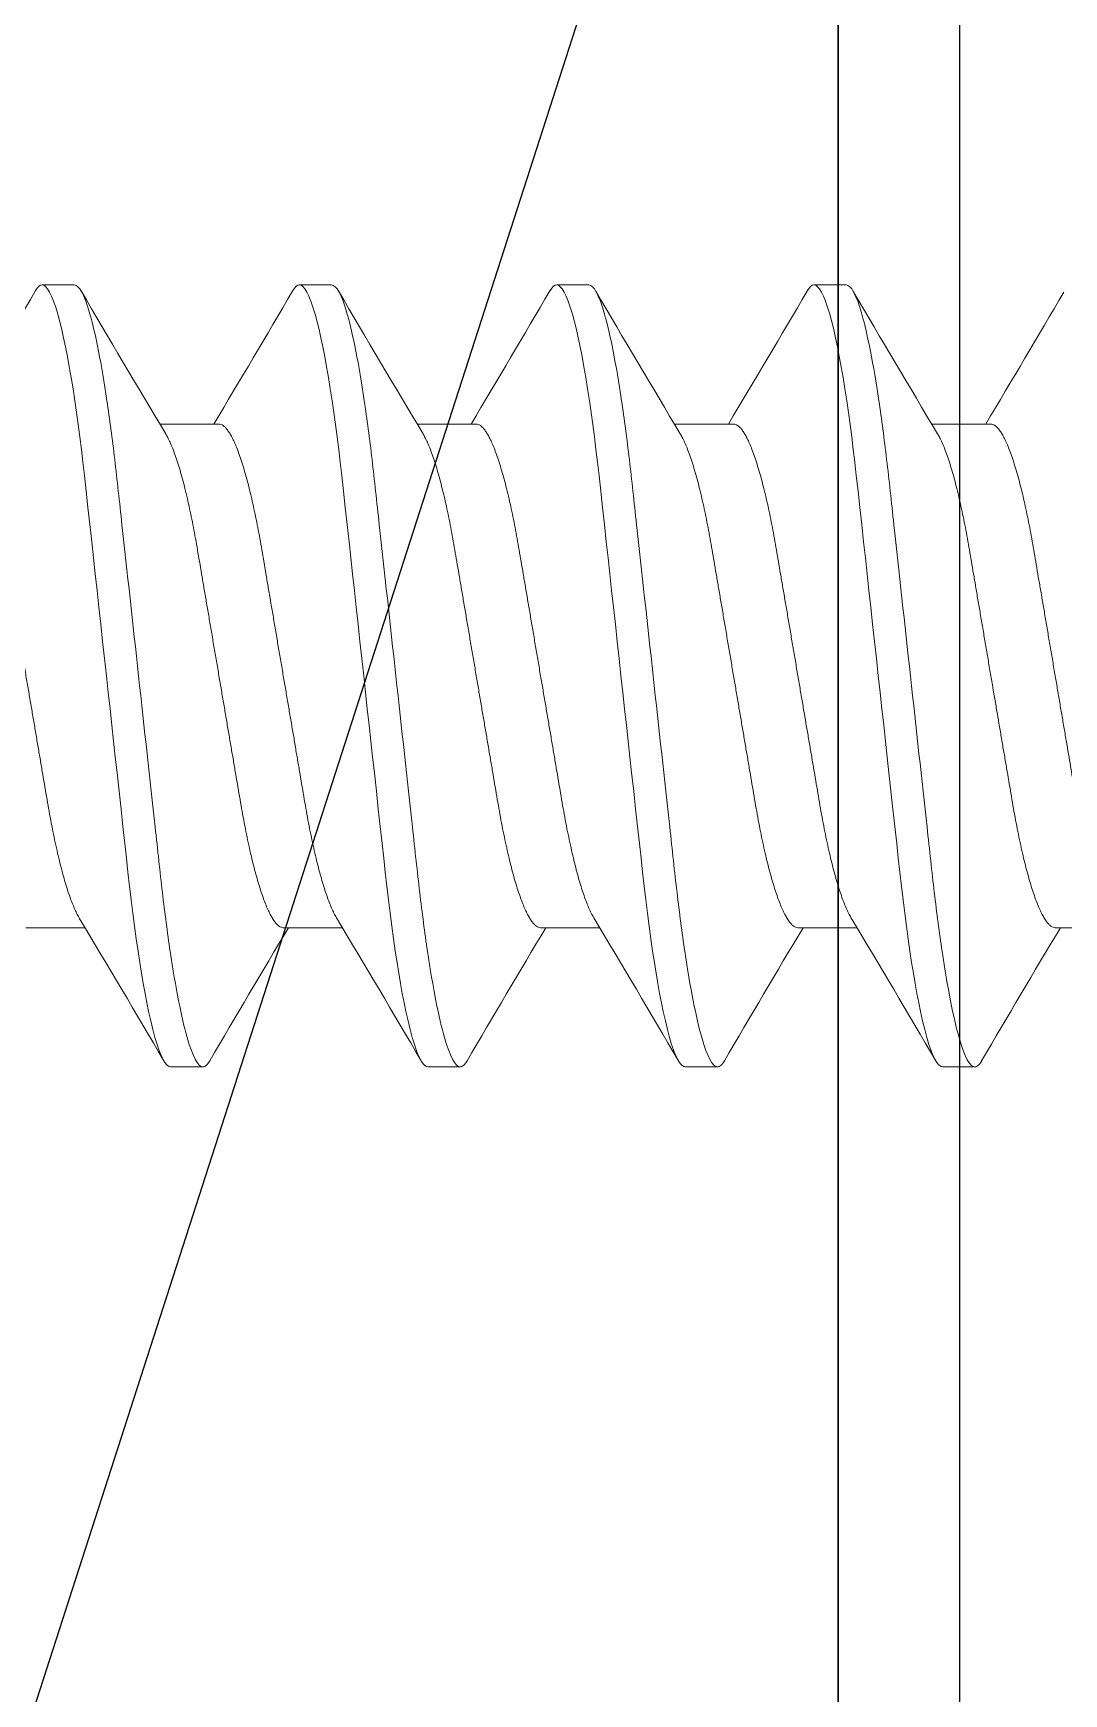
# Model space of a CAD drawing. Extents: x -8 to 56, y -99 to 66.
# Drawn here: x 15.926 to 16.1763, y 46.7391 to 47.1426 of the extents above; entities that cross this region are included whole.
import ezdxf

# ---------------------------------------------------------------- set-up
doc = ezdxf.new("R2010")
doc.units = 0
doc.header["$MEASUREMENT"] = 0
doc.layers.get('0').update_dxf_attribs({"linetype": 'CONTINUOUS'})
for name, color, linetype in [('Ballons', 7, 'CONTINUOUS'), ('GLASS', 7, 'CONTINUOUS'), ('VENT', 5, 'CONTINUOUS')]:
    doc.layers.add(name, color=color, linetype=linetype)

# ---------------------------------------------------------------- blocks, each defined once
blk = doc.blocks.new('3005 Std Lock Stile')
blk.add_lwpolyline([(-2.909, 0.713), (-0.046, 0.713, -0.414214), (0, 0.667), (0, -0.667, -0.414214), (-0.046, -0.713), (-2.909, -0.713)], format="xyb")
blk = doc.blocks.new('no 10 1 in')
at = {"color": 7, "linetype": 'Continuous', "lineweight": 15}
for p, q in [((55.74545, 25.67204), (55.73764, 25.67204)), ((55.80795, 25.67204), (55.80014, 25.67204)), ((55.87045, 25.67204), (55.86264, 25.67204)), ((55.93295, 25.67204), (55.92514, 25.67204)), ((55.78061, 25.63821), (55.76625, 25.63821)), ((55.84311, 25.63821), (55.82875, 25.63821)), ((55.90561, 25.63821), (55.89125, 25.63821)), ((55.96811, 25.63821), (55.95375, 25.63821)), ((55.73373, 25.51587), (55.74809, 25.51587)), ((55.79623, 25.51587), (55.81059, 25.51587)), ((55.85873, 25.51587), (55.87309, 25.51587)), ((55.92123, 25.51587), (55.93559, 25.51587)), ((55.98373, 25.51587), (55.99809, 25.51587)), ((55.76889, 25.48204), (55.7767, 25.48204)), ((55.83139, 25.48204), (55.8392, 25.48204)), ((55.89389, 25.48204), (55.9017, 25.48204)), ((55.95639, 25.48204), (55.9642, 25.48204))]:
    blk.add_line(p, q, dxfattribs=at)
at = {"color": 7, "linetype": 'Continuous', "lineweight": 15, "flags": 128}
for points in [[(55.73597, 25.67055), (55.73605, 25.6707), (55.73647, 25.67129), (55.73687, 25.67171), (55.73726, 25.67196), (55.73764, 25.67204), (55.73807, 25.67194), (55.73852, 25.67161), (55.73898, 25.67107), (55.73946, 25.67029), (55.73995, 25.66928), (55.74044, 25.66807), (55.74094, 25.66663), (55.74145, 25.66496), (55.74196, 25.66308), (55.74242, 25.66122), (55.74288, 25.65919), (55.74334, 25.657), (55.74379, 25.65466), (55.74425, 25.65217), (55.7447, 25.64954), (55.74515, 25.64679), (55.74559, 25.64391), (55.746, 25.64108), (55.7464, 25.63816), (55.7468, 25.63515), (55.74718, 25.63208), (55.74756, 25.62895), (55.74792, 25.62576), (55.74834, 25.62193), (55.74878, 25.61796), (55.74923, 25.61385), (55.74969, 25.60963), (55.75012, 25.60576), (55.75055, 25.60181), (55.75099, 25.59779), (55.75144, 25.59371), (55.75189, 25.58959), (55.75234, 25.58543), (55.7528, 25.58124), (55.75326, 25.57704), (55.7537, 25.57305), (55.75414, 25.56907), (55.75457, 25.56512), (55.755, 25.56119), (55.75543, 25.5573), (55.75585, 25.55347), (55.75634, 25.54903), (55.75681, 25.54468), (55.75728, 25.54045), (55.75773, 25.53634), (55.75812, 25.53278), (55.7585, 25.52934), (55.75887, 25.52597), (55.75927, 25.52266), (55.75967, 25.51941), (55.76008, 25.51624), (55.76051, 25.51316), (55.76094, 25.51018), (55.76136, 25.50744), (55.76178, 25.50481), (55.76221, 25.5023), (55.76264, 25.49991), (55.76308, 25.49766), (55.76352, 25.49553), (55.76403, 25.49322), (55.76455, 25.49111), (55.76506, 25.48922), (55.76556, 25.48754), (55.76601, 25.48623), (55.76645, 25.48511), (55.76688, 25.48416), (55.7673, 25.48339), (55.76772, 25.48279), (55.76812, 25.48237), (55.76851, 25.48213), (55.76889, 25.48204), (55.76889, 25.48204)], [(55.79847, 25.67055), (55.79855, 25.6707), (55.79897, 25.67129), (55.79937, 25.67171), (55.79976, 25.67196), (55.80014, 25.67204), (55.80057, 25.67194), (55.80102, 25.67161), (55.80148, 25.67107), (55.80196, 25.67029), (55.80245, 25.66928), (55.80294, 25.66807), (55.80344, 25.66663), (55.80395, 25.66496), (55.80446, 25.66308), (55.80492, 25.66122), (55.80538, 25.65919), (55.80584, 25.657), (55.80629, 25.65466), (55.80675, 25.65217), (55.8072, 25.64954), (55.80765, 25.64679), (55.80809, 25.64391), (55.8085, 25.64108), (55.8089, 25.63816), (55.8093, 25.63515), (55.80968, 25.63208), (55.81006, 25.62895), (55.81042, 25.62576), (55.81084, 25.62193), (55.81128, 25.61796), (55.81173, 25.61385), (55.81219, 25.60963), (55.81262, 25.60576), (55.81305, 25.60181), (55.81349, 25.59779), (55.81394, 25.59371), (55.81439, 25.58959), (55.81484, 25.58543), (55.8153, 25.58124), (55.81576, 25.57704), (55.8162, 25.57305), (55.81664, 25.56907), (55.81707, 25.56512), (55.8175, 25.56119), (55.81793, 25.5573), (55.81835, 25.55347), (55.81884, 25.54903), (55.81931, 25.54468), (55.81978, 25.54045), (55.82023, 25.53634), (55.82062, 25.53278), (55.821, 25.52934), (55.82137, 25.52597), (55.82177, 25.52266), (55.82217, 25.51941), (55.82258, 25.51624), (55.82301, 25.51316), (55.82344, 25.51018), (55.82386, 25.50744), (55.82428, 25.50481), (55.82471, 25.5023), (55.82514, 25.49991), (55.82558, 25.49766), (55.82602, 25.49553), (55.82653, 25.49322), (55.82705, 25.49111), (55.82756, 25.48922), (55.82806, 25.48754), (55.82851, 25.48623), (55.82895, 25.48511), (55.82938, 25.48416), (55.8298, 25.48339), (55.83022, 25.48279), (55.83062, 25.48237), (55.83101, 25.48213), (55.83139, 25.48204), (55.83139, 25.48204)], [(55.86097, 25.67055), (55.86105, 25.6707), (55.86147, 25.67129), (55.86187, 25.67171), (55.86226, 25.67196), (55.86264, 25.67204), (55.86307, 25.67194), (55.86352, 25.67161), (55.86398, 25.67107), (55.86446, 25.67029), (55.86495, 25.66928), (55.86544, 25.66807), (55.86594, 25.66663), (55.86645, 25.66496), (55.86696, 25.66308), (55.86742, 25.66122), (55.86788, 25.65919), (55.86834, 25.657), (55.86879, 25.65466), (55.86925, 25.65217), (55.8697, 25.64954), (55.87015, 25.64679), (55.87059, 25.64391), (55.871, 25.64108), (55.8714, 25.63816), (55.8718, 25.63515), (55.87218, 25.63208), (55.87256, 25.62895), (55.87292, 25.62576), (55.87334, 25.62193), (55.87378, 25.61796), (55.87423, 25.61385), (55.87469, 25.60963), (55.87512, 25.60576), (55.87555, 25.60181), (55.87599, 25.59779), (55.87644, 25.59371), (55.87689, 25.58959), (55.87735, 25.58543), (55.8778, 25.58124), (55.87826, 25.57704), (55.8787, 25.57305), (55.87914, 25.56907), (55.87957, 25.56512), (55.88, 25.56119), (55.88043, 25.5573), (55.88085, 25.55347), (55.88134, 25.54903), (55.88181, 25.54468), (55.88228, 25.54045), (55.88273, 25.53634), (55.88312, 25.53278), (55.8835, 25.52934), (55.88387, 25.52597), (55.88427, 25.52266), (55.88467, 25.51941), (55.88508, 25.51624), (55.88551, 25.51316), (55.88594, 25.51018), (55.88636, 25.50744), (55.88678, 25.50481), (55.88721, 25.5023), (55.88764, 25.49991), (55.88808, 25.49766), (55.88852, 25.49553), (55.88903, 25.49322), (55.88955, 25.49111), (55.89006, 25.48922), (55.89056, 25.48754), (55.89101, 25.48623), (55.89145, 25.48511), (55.89188, 25.48416), (55.8923, 25.48339), (55.89272, 25.48279), (55.89312, 25.48237), (55.89351, 25.48213), (55.89389, 25.48204), (55.89389, 25.48204)], [(55.92347, 25.67055), (55.92355, 25.6707), (55.92397, 25.67129), (55.92437, 25.67171), (55.92476, 25.67196), (55.92514, 25.67204), (55.92557, 25.67194), (55.92602, 25.67161), (55.92648, 25.67107), (55.92696, 25.67029), (55.92745, 25.66928), (55.92794, 25.66807), (55.92844, 25.66663), (55.92895, 25.66496), (55.92946, 25.66308), (55.92992, 25.66122), (55.93038, 25.65919), (55.93084, 25.657), (55.93129, 25.65466), (55.93175, 25.65217), (55.9322, 25.64954), (55.93265, 25.64679), (55.93309, 25.64391), (55.9335, 25.64108), (55.9339, 25.63816), (55.9343, 25.63515), (55.93468, 25.63208), (55.93506, 25.62895), (55.93542, 25.62576), (55.93584, 25.62193), (55.93628, 25.61796), (55.93673, 25.61385), (55.93719, 25.60963), (55.93762, 25.60576), (55.93805, 25.60181), (55.93849, 25.59779), (55.93894, 25.59371), (55.93939, 25.58959), (55.93984, 25.58543), (55.9403, 25.58124), (55.94076, 25.57704), (55.9412, 25.57305), (55.94164, 25.56907), (55.94207, 25.56512), (55.9425, 25.56119), (55.94293, 25.5573), (55.94335, 25.55347), (55.94384, 25.54903), (55.94431, 25.54468), (55.94478, 25.54045), (55.94523, 25.53634), (55.94562, 25.53278), (55.946, 25.52934), (55.94637, 25.52597), (55.94677, 25.52266), (55.94717, 25.51941), (55.94758, 25.51624), (55.94801, 25.51316), (55.94844, 25.51018), (55.94886, 25.50744), (55.94928, 25.50481), (55.94971, 25.5023), (55.95014, 25.49991), (55.95058, 25.49766), (55.95102, 25.49553), (55.95153, 25.49322), (55.95205, 25.49111), (55.95256, 25.48922), (55.95306, 25.48754), (55.95351, 25.48623), (55.95395, 25.48511), (55.95438, 25.48416), (55.9548, 25.48339), (55.95522, 25.48279), (55.95562, 25.48237), (55.95601, 25.48213), (55.95639, 25.48204), (55.95639, 25.48204)]]:
    blk.add_lwpolyline(points, dxfattribs=at)
at = {"color": 7, "linetype": 'Continuous', "lineweight": 15}
for centre, radius, start, end in [((52.12977, 27.78144), 4.17858, 329.1422, 329.65754), ((59.23435, 27.71143), 4.04053, 210.33792, 210.90988), ((52.19381, 27.78053), 4.17679, 329.14209, 329.65765), ((59.2953, 27.71052), 4.03873, 210.33784, 210.91006), ((52.25722, 27.78), 4.17573, 329.14203, 329.65771), ((59.35735, 27.71025), 4.03821, 210.33772, 210.91), ((52.31931, 27.78024), 4.17621, 329.14196, 329.65759), ((59.42176, 27.71139), 4.04043, 210.33796, 210.90994), ((52.39346, 27.77331), 4.16266, 329.14166, 329.65463), ((52.28233, 23.44403), 4.03782, 30.33773, 30.91008), ((52.34241, 23.4426), 4.04064, 30.33798, 30.90992), ((52.40682, 23.44374), 4.03841, 30.33773, 30.90999), ((52.47033, 23.44433), 4.03724, 30.33774, 30.91016), ((59.38173, 23.37432), 4.17528, 149.142, 149.65774), ((59.4507, 23.3705), 4.18279, 149.14246, 149.65728), ((59.5083, 23.37339), 4.1771, 149.14211, 149.65763), ((59.56766, 23.37525), 4.17346, 149.14189, 149.65785)]:
    blk.add_arc(centre, radius, start, end, dxfattribs=at)
for points, knots in [([(55.74545, 25.67204), (55.74658, 25.67204), (55.74789, 25.66973), (55.75065, 25.6601), (55.75208, 25.65279), (55.75406, 25.63947), (55.7547, 25.63465), (55.75588, 25.62461), (55.75643, 25.61939), (55.75829, 25.60246), (55.75968, 25.58977), (55.76247, 25.56432), (55.76386, 25.55163), (55.76572, 25.5347), (55.76627, 25.52948), (55.76746, 25.51943), (55.76809, 25.51462), (55.77007, 25.50129), (55.77151, 25.49399), (55.77426, 25.48436), (55.77557, 25.48204), (55.7767, 25.48204)], [0, 0, 0, 0, 0.125, 0.125, 0.25, 0.25, 0.3125, 0.3125, 0.375, 0.375, 0.5, 0.5, 0.625, 0.625, 0.6875, 0.6875, 0.75, 0.75, 0.875, 0.875, 1, 1, 1, 1]), ([(55.80795, 25.67204), (55.80908, 25.67204), (55.81039, 25.66973), (55.81315, 25.6601), (55.81458, 25.65279), (55.81656, 25.63947), (55.8172, 25.63465), (55.81838, 25.62461), (55.81893, 25.61939), (55.82079, 25.60246), (55.82218, 25.58977), (55.82497, 25.56432), (55.82636, 25.55163), (55.82822, 25.5347), (55.82877, 25.52948), (55.82996, 25.51943), (55.83059, 25.51462), (55.83257, 25.50129), (55.83401, 25.49399), (55.83676, 25.48436), (55.83807, 25.48204), (55.8392, 25.48204)], [0, 0, 0, 0, 0.125, 0.125, 0.25, 0.25, 0.3125, 0.3125, 0.375, 0.375, 0.5, 0.5, 0.625, 0.625, 0.6875, 0.6875, 0.75, 0.75, 0.875, 0.875, 1, 1, 1, 1]), ([(55.87045, 25.67204), (55.87158, 25.67204), (55.87289, 25.66973), (55.87565, 25.6601), (55.87708, 25.65279), (55.87906, 25.63947), (55.8797, 25.63465), (55.88088, 25.62461), (55.88143, 25.61939), (55.88329, 25.60246), (55.88468, 25.58977), (55.88747, 25.56432), (55.88886, 25.55163), (55.89072, 25.5347), (55.89127, 25.52948), (55.89246, 25.51943), (55.89309, 25.51462), (55.89507, 25.50129), (55.89651, 25.49399), (55.89926, 25.48436), (55.90057, 25.48204), (55.9017, 25.48204)], [0, 0, 0, 0, 0.125, 0.125, 0.25, 0.25, 0.3125, 0.3125, 0.375, 0.375, 0.5, 0.5, 0.625, 0.625, 0.6875, 0.6875, 0.75, 0.75, 0.875, 0.875, 1, 1, 1, 1]), ([(55.93295, 25.67204), (55.93408, 25.67204), (55.93539, 25.66973), (55.93815, 25.6601), (55.93958, 25.65279), (55.94156, 25.63947), (55.9422, 25.63465), (55.94338, 25.62461), (55.94393, 25.61939), (55.94579, 25.60246), (55.94718, 25.58977), (55.94997, 25.56432), (55.95136, 25.55163), (55.95322, 25.5347), (55.95377, 25.52948), (55.95496, 25.51943), (55.95559, 25.51462), (55.95757, 25.50129), (55.95901, 25.49399), (55.96176, 25.48436), (55.96307, 25.48204), (55.9642, 25.48204)], [0, 0, 0, 0, 0.125, 0.125, 0.25, 0.25, 0.3125, 0.3125, 0.375, 0.375, 0.5, 0.5, 0.625, 0.625, 0.6875, 0.6875, 0.75, 0.75, 0.875, 0.875, 1, 1, 1, 1]), ([(55.71811, 25.63821), (55.71827, 25.6382), (55.71859, 25.63816), (55.7191, 25.63789), (55.71962, 25.63746), (55.72016, 25.63683), (55.72071, 25.63602), (55.72127, 25.63502), (55.72184, 25.63384), (55.72243, 25.63245), (55.72304, 25.63085), (55.72365, 25.62904), (55.72426, 25.62705), (55.72487, 25.62489), (55.72547, 25.62258), (55.72605, 25.62017), (55.72661, 25.61767), (55.72714, 25.61512), (55.72766, 25.61247), (55.72816, 25.60976), (55.72864, 25.60697), (55.72913, 25.60409), (55.72963, 25.60111), (55.73017, 25.59797), (55.73073, 25.59469), (55.73131, 25.59127), (55.73191, 25.58778), (55.73251, 25.58423), (55.73312, 25.58065), (55.73372, 25.5771), (55.73432, 25.5736), (55.7349, 25.57018), (55.73548, 25.56679), (55.73605, 25.56345), (55.73661, 25.56017), (55.73715, 25.55696), (55.73768, 25.55385), (55.7382, 25.55079), (55.73871, 25.54779), (55.73921, 25.54485), (55.73973, 25.54199), (55.74027, 25.53922), (55.74083, 25.53653), (55.7414, 25.534), (55.74197, 25.53162), (55.74254, 25.5294), (55.74312, 25.52732), (55.7437, 25.5254), (55.74429, 25.52363), (55.74487, 25.52204), (55.74546, 25.52062), (55.74604, 25.51938), (55.74645, 25.51859), (55.74666, 25.51826), (55.74668, 25.51824)], [0, 0, 0, 0, 0.018425, 0.037098, 0.055995, 0.075092, 0.094361, 0.113774, 0.1333, 0.152908, 0.173502, 0.194114, 0.214705, 0.235238, 0.255675, 0.275982, 0.295213, 0.314265, 0.333111, 0.351727, 0.370105, 0.388591, 0.407319, 0.426267, 0.446323, 0.466559, 0.486941, 0.507436, 0.528005, 0.548612, 0.568283, 0.587921, 0.607494, 0.626969, 0.646317, 0.665508, 0.684513, 0.703307, 0.722741, 0.74198, 0.761439, 0.781155, 0.801099, 0.821241, 0.840622, 0.860124, 0.879715, 0.899364, 0.919038, 0.938704, 0.95833, 0.977882, 0.998253, 1, 1, 1, 1]), ([(55.76767, 25.63584), (55.76783, 25.63557), (55.76817, 25.63497), (55.76872, 25.63383), (55.76931, 25.63245), (55.76991, 25.63085), (55.77053, 25.62904), (55.77114, 25.62705), (55.77175, 25.62489), (55.77234, 25.62258), (55.77292, 25.62017), (55.77348, 25.61767), (55.77402, 25.61512), (55.77453, 25.61247), (55.77503, 25.60976), (55.77551, 25.60697), (55.776, 25.60409), (55.77651, 25.60111), (55.77704, 25.59797), (55.7776, 25.59469), (55.77819, 25.59127), (55.77878, 25.58778), (55.77938, 25.58423), (55.77999, 25.58065), (55.7806, 25.5771), (55.78119, 25.5736), (55.78178, 25.57018), (55.78235, 25.56679), (55.78292, 25.56345), (55.78348, 25.56017), (55.78403, 25.55696), (55.78456, 25.55385), (55.78508, 25.55079), (55.78559, 25.54779), (55.78609, 25.54485), (55.78661, 25.54199), (55.78715, 25.53922), (55.78771, 25.53653), (55.78827, 25.534), (55.78884, 25.53162), (55.78942, 25.5294), (55.78999, 25.52732), (55.79058, 25.5254), (55.79116, 25.52364), (55.79175, 25.52204), (55.79233, 25.52062), (55.79292, 25.51937), (55.7935, 25.51829), (55.79408, 25.51739), (55.79465, 25.51671), (55.7952, 25.51622), (55.79573, 25.51593), (55.79606, 25.51589), (55.79623, 25.51587)], [0, 0, 0, 0, 0.016551, 0.036076, 0.055684, 0.076279, 0.09689, 0.117481, 0.138014, 0.158452, 0.178759, 0.19799, 0.217041, 0.235888, 0.254503, 0.272882, 0.291368, 0.310096, 0.329043, 0.349099, 0.369335, 0.389718, 0.410212, 0.430781, 0.451388, 0.471059, 0.490697, 0.51027, 0.529746, 0.549094, 0.568285, 0.58729, 0.606083, 0.625518, 0.644756, 0.664216, 0.683932, 0.703876, 0.724018, 0.743399, 0.7629, 0.782492, 0.802141, 0.821815, 0.841481, 0.861106, 0.880659, 0.90103, 0.921251, 0.941289, 0.961112, 0.980691, 1, 1, 1, 1]), ([(55.78061, 25.63821), (55.78077, 25.6382), (55.78109, 25.63816), (55.7816, 25.63789), (55.78212, 25.63746), (55.78266, 25.63683), (55.78321, 25.63602), (55.78377, 25.63502), (55.78434, 25.63384), (55.78493, 25.63245), (55.78554, 25.63085), (55.78615, 25.62904), (55.78676, 25.62705), (55.78737, 25.62489), (55.78797, 25.62258), (55.78855, 25.62017), (55.78911, 25.61767), (55.78964, 25.61512), (55.79016, 25.61247), (55.79066, 25.60976), (55.79114, 25.60697), (55.79163, 25.60409), (55.79213, 25.60111), (55.79267, 25.59797), (55.79323, 25.59469), (55.79381, 25.59127), (55.79441, 25.58778), (55.79501, 25.58423), (55.79562, 25.58065), (55.79622, 25.5771), (55.79682, 25.5736), (55.7974, 25.57018), (55.79798, 25.56679), (55.79855, 25.56345), (55.79911, 25.56017), (55.79965, 25.55696), (55.80018, 25.55385), (55.8007, 25.55079), (55.80121, 25.54779), (55.80171, 25.54485), (55.80223, 25.54199), (55.80277, 25.53922), (55.80333, 25.53653), (55.8039, 25.534), (55.80447, 25.53162), (55.80504, 25.5294), (55.80562, 25.52732), (55.8062, 25.5254), (55.80679, 25.52363), (55.80737, 25.52204), (55.80796, 25.52062), (55.80854, 25.51938), (55.80895, 25.51859), (55.80916, 25.51826), (55.80918, 25.51824)], [0, 0, 0, 0, 0.018425, 0.037098, 0.055995, 0.075092, 0.094361, 0.113774, 0.1333, 0.152908, 0.173502, 0.194114, 0.214705, 0.235238, 0.255675, 0.275982, 0.295213, 0.314265, 0.333111, 0.351727, 0.370105, 0.388591, 0.407319, 0.426267, 0.446323, 0.466559, 0.486941, 0.507436, 0.528005, 0.548612, 0.568283, 0.587921, 0.607494, 0.626969, 0.646317, 0.665508, 0.684513, 0.703307, 0.722741, 0.74198, 0.761439, 0.781155, 0.801099, 0.821241, 0.840622, 0.860124, 0.879715, 0.899364, 0.919038, 0.938704, 0.95833, 0.977882, 0.998253, 1, 1, 1, 1]), ([(55.83017, 25.63584), (55.83033, 25.63557), (55.83067, 25.63497), (55.83122, 25.63383), (55.83181, 25.63245), (55.83241, 25.63085), (55.83303, 25.62904), (55.83364, 25.62705), (55.83425, 25.62489), (55.83484, 25.62258), (55.83542, 25.62017), (55.83598, 25.61767), (55.83652, 25.61512), (55.83703, 25.61247), (55.83753, 25.60976), (55.83801, 25.60697), (55.8385, 25.60409), (55.83901, 25.60111), (55.83954, 25.59797), (55.8401, 25.59469), (55.84069, 25.59127), (55.84128, 25.58778), (55.84188, 25.58423), (55.84249, 25.58065), (55.8431, 25.5771), (55.84369, 25.5736), (55.84428, 25.57018), (55.84485, 25.56679), (55.84542, 25.56345), (55.84598, 25.56017), (55.84653, 25.55696), (55.84706, 25.55385), (55.84758, 25.55079), (55.84809, 25.54779), (55.84859, 25.54485), (55.84911, 25.54199), (55.84965, 25.53922), (55.85021, 25.53653), (55.85077, 25.534), (55.85134, 25.53162), (55.85192, 25.5294), (55.85249, 25.52732), (55.85308, 25.5254), (55.85366, 25.52364), (55.85425, 25.52204), (55.85483, 25.52062), (55.85542, 25.51937), (55.856, 25.51829), (55.85658, 25.51739), (55.85715, 25.51671), (55.8577, 25.51622), (55.85823, 25.51593), (55.85856, 25.51589), (55.85873, 25.51587)], [0, 0, 0, 0, 0.016551, 0.036076, 0.055684, 0.076279, 0.09689, 0.117481, 0.138014, 0.158452, 0.178759, 0.19799, 0.217041, 0.235888, 0.254503, 0.272882, 0.291368, 0.310096, 0.329043, 0.349099, 0.369335, 0.389718, 0.410212, 0.430781, 0.451388, 0.471059, 0.490697, 0.51027, 0.529746, 0.549094, 0.568285, 0.58729, 0.606083, 0.625518, 0.644756, 0.664216, 0.683932, 0.703876, 0.724018, 0.743399, 0.7629, 0.782492, 0.802141, 0.821815, 0.841481, 0.861106, 0.880659, 0.90103, 0.921251, 0.941289, 0.961112, 0.980691, 1, 1, 1, 1]), ([(55.84311, 25.63821), (55.84327, 25.6382), (55.84359, 25.63816), (55.8441, 25.63789), (55.84462, 25.63746), (55.84516, 25.63683), (55.84571, 25.63602), (55.84627, 25.63502), (55.84684, 25.63384), (55.84743, 25.63245), (55.84804, 25.63085), (55.84865, 25.62904), (55.84926, 25.62705), (55.84987, 25.62489), (55.85047, 25.62258), (55.85105, 25.62017), (55.85161, 25.61767), (55.85214, 25.61512), (55.85266, 25.61247), (55.85316, 25.60976), (55.85364, 25.60697), (55.85413, 25.60409), (55.85463, 25.60111), (55.85517, 25.59797), (55.85573, 25.59469), (55.85631, 25.59127), (55.85691, 25.58778), (55.85751, 25.58423), (55.85812, 25.58065), (55.85872, 25.5771), (55.85932, 25.5736), (55.8599, 25.57018), (55.86048, 25.56679), (55.86105, 25.56345), (55.86161, 25.56017), (55.86215, 25.55696), (55.86268, 25.55385), (55.8632, 25.55079), (55.86371, 25.54779), (55.86421, 25.54485), (55.86473, 25.54199), (55.86527, 25.53922), (55.86583, 25.53653), (55.8664, 25.534), (55.86697, 25.53162), (55.86754, 25.5294), (55.86812, 25.52732), (55.8687, 25.5254), (55.86929, 25.52363), (55.86987, 25.52204), (55.87046, 25.52062), (55.87104, 25.51938), (55.87145, 25.51859), (55.87166, 25.51826), (55.87168, 25.51824)], [0, 0, 0, 0, 0.018425, 0.037098, 0.055995, 0.075092, 0.094361, 0.113774, 0.1333, 0.152908, 0.173502, 0.194114, 0.214705, 0.235238, 0.255675, 0.275982, 0.295213, 0.314265, 0.333111, 0.351727, 0.370105, 0.388591, 0.407319, 0.426267, 0.446322, 0.466559, 0.486941, 0.507436, 0.528005, 0.548612, 0.568283, 0.587921, 0.607494, 0.62697, 0.646317, 0.665508, 0.684513, 0.703307, 0.722741, 0.74198, 0.761439, 0.781155, 0.801099, 0.821241, 0.840622, 0.860124, 0.879715, 0.899364, 0.919038, 0.938704, 0.95833, 0.977882, 0.998253, 1, 1, 1, 1]), ([(55.89267, 25.63584), (55.89283, 25.63557), (55.89317, 25.63497), (55.89372, 25.63383), (55.89431, 25.63245), (55.89491, 25.63085), (55.89553, 25.62904), (55.89614, 25.62705), (55.89675, 25.62489), (55.89734, 25.62258), (55.89792, 25.62017), (55.89848, 25.61767), (55.89902, 25.61512), (55.89953, 25.61247), (55.90003, 25.60976), (55.90051, 25.60697), (55.901, 25.60409), (55.90151, 25.60111), (55.90204, 25.59797), (55.9026, 25.59469), (55.90319, 25.59127), (55.90378, 25.58778), (55.90438, 25.58423), (55.90499, 25.58065), (55.9056, 25.5771), (55.90619, 25.5736), (55.90678, 25.57018), (55.90735, 25.56679), (55.90792, 25.56345), (55.90848, 25.56017), (55.90903, 25.55696), (55.90956, 25.55385), (55.91008, 25.55079), (55.91059, 25.54779), (55.91109, 25.54485), (55.91161, 25.54199), (55.91215, 25.53922), (55.91271, 25.53653), (55.91327, 25.534), (55.91384, 25.53162), (55.91442, 25.5294), (55.91499, 25.52732), (55.91558, 25.5254), (55.91616, 25.52364), (55.91675, 25.52204), (55.91733, 25.52062), (55.91792, 25.51937), (55.9185, 25.51829), (55.91908, 25.51739), (55.91965, 25.51671), (55.9202, 25.51622), (55.92073, 25.51593), (55.92106, 25.51589), (55.92123, 25.51587)], [0, 0, 0, 0, 0.016551, 0.036076, 0.055684, 0.076279, 0.09689, 0.117481, 0.138014, 0.158452, 0.178759, 0.19799, 0.217041, 0.235888, 0.254503, 0.272881, 0.291368, 0.310096, 0.329043, 0.349099, 0.369335, 0.389718, 0.410212, 0.430781, 0.451388, 0.471059, 0.490697, 0.51027, 0.529746, 0.549094, 0.568285, 0.58729, 0.606083, 0.625518, 0.644756, 0.664216, 0.683932, 0.703876, 0.724018, 0.743399, 0.7629, 0.782492, 0.802141, 0.821815, 0.841481, 0.861106, 0.880659, 0.90103, 0.921251, 0.941289, 0.961112, 0.980691, 1, 1, 1, 1]), ([(55.90561, 25.63821), (55.90577, 25.6382), (55.90609, 25.63816), (55.9066, 25.63789), (55.90712, 25.63746), (55.90765, 25.63683), (55.90821, 25.63602), (55.90877, 25.63502), (55.90934, 25.63384), (55.90993, 25.63245), (55.91054, 25.63085), (55.91115, 25.62904), (55.91176, 25.62705), (55.91237, 25.62489), (55.91297, 25.62258), (55.91355, 25.62017), (55.91411, 25.61767), (55.91464, 25.61512), (55.91516, 25.61247), (55.91566, 25.60976), (55.91614, 25.60697), (55.91663, 25.60409), (55.91713, 25.60111), (55.91767, 25.59797), (55.91823, 25.59469), (55.91881, 25.59127), (55.91941, 25.58778), (55.92001, 25.58423), (55.92062, 25.58065), (55.92122, 25.5771), (55.92182, 25.5736), (55.9224, 25.57018), (55.92298, 25.56679), (55.92355, 25.56345), (55.92411, 25.56017), (55.92465, 25.55696), (55.92518, 25.55385), (55.9257, 25.55079), (55.92621, 25.54779), (55.92671, 25.54485), (55.92723, 25.54199), (55.92777, 25.53922), (55.92833, 25.53653), (55.9289, 25.534), (55.92947, 25.53162), (55.93004, 25.5294), (55.93062, 25.52732), (55.9312, 25.5254), (55.93179, 25.52363), (55.93237, 25.52204), (55.93296, 25.52062), (55.93354, 25.51938), (55.93395, 25.51859), (55.93416, 25.51826), (55.93418, 25.51824)], [0, 0, 0, 0, 0.018425, 0.037098, 0.055995, 0.075092, 0.094361, 0.113774, 0.1333, 0.152908, 0.173502, 0.194114, 0.214705, 0.235238, 0.255675, 0.275982, 0.295213, 0.314265, 0.333111, 0.351727, 0.370105, 0.388591, 0.407319, 0.426267, 0.446322, 0.466559, 0.486941, 0.507436, 0.528005, 0.548612, 0.568283, 0.587921, 0.607494, 0.626969, 0.646317, 0.665508, 0.684513, 0.703307, 0.722741, 0.74198, 0.761439, 0.781155, 0.801099, 0.821241, 0.840622, 0.860124, 0.879715, 0.899364, 0.919038, 0.938704, 0.95833, 0.977882, 0.998253, 1, 1, 1, 1]), ([(55.95517, 25.63584), (55.95533, 25.63557), (55.95567, 25.63497), (55.95622, 25.63383), (55.95681, 25.63245), (55.95741, 25.63085), (55.95803, 25.62904), (55.95864, 25.62705), (55.95925, 25.62489), (55.95984, 25.62258), (55.96042, 25.62017), (55.96098, 25.61767), (55.96152, 25.61512), (55.96203, 25.61247), (55.96253, 25.60976), (55.96301, 25.60697), (55.9635, 25.60409), (55.96401, 25.60111), (55.96454, 25.59797), (55.9651, 25.59469), (55.96569, 25.59127), (55.96628, 25.58778), (55.96688, 25.58423), (55.96749, 25.58065), (55.9681, 25.5771), (55.96869, 25.5736), (55.96928, 25.57018), (55.96985, 25.56679), (55.97042, 25.56345), (55.97098, 25.56017), (55.97153, 25.55696), (55.97206, 25.55385), (55.97258, 25.55079), (55.97309, 25.54779), (55.97359, 25.54485), (55.97411, 25.54199), (55.97465, 25.53922), (55.97521, 25.53653), (55.97577, 25.534), (55.97634, 25.53162), (55.97692, 25.5294), (55.97749, 25.52732), (55.97808, 25.5254), (55.97866, 25.52364), (55.97925, 25.52204), (55.97983, 25.52062), (55.98042, 25.51937), (55.981, 25.51829), (55.98158, 25.51739), (55.98215, 25.51671), (55.9827, 25.51622), (55.98323, 25.51593), (55.98356, 25.51589), (55.98373, 25.51587)], [0, 0, 0, 0, 0.016551, 0.036076, 0.055684, 0.076279, 0.09689, 0.117481, 0.138014, 0.158452, 0.178759, 0.19799, 0.217041, 0.235888, 0.254503, 0.272882, 0.291368, 0.310096, 0.329043, 0.349099, 0.369335, 0.389718, 0.410212, 0.430781, 0.451388, 0.471059, 0.490697, 0.51027, 0.529746, 0.549094, 0.568285, 0.58729, 0.606083, 0.625518, 0.644756, 0.664216, 0.683932, 0.703876, 0.724018, 0.743399, 0.7629, 0.782492, 0.802141, 0.821815, 0.841481, 0.861106, 0.880659, 0.90103, 0.921251, 0.941289, 0.961112, 0.980691, 1, 1, 1, 1]), ([(55.96811, 25.63821), (55.96827, 25.6382), (55.96859, 25.63816), (55.9691, 25.63789), (55.96962, 25.63746), (55.97016, 25.63683), (55.97071, 25.63602), (55.97127, 25.63502), (55.97184, 25.63384), (55.97243, 25.63245), (55.97304, 25.63085), (55.97365, 25.62904), (55.97426, 25.62705), (55.97487, 25.62489), (55.97547, 25.62258), (55.97605, 25.62017), (55.97661, 25.61767), (55.97714, 25.61512), (55.97766, 25.61247), (55.97816, 25.60976), (55.97864, 25.60697), (55.97913, 25.60409), (55.97963, 25.60111), (55.98017, 25.59797), (55.98073, 25.59469), (55.98131, 25.59127), (55.98191, 25.58778), (55.98251, 25.58423), (55.98312, 25.58065), (55.98372, 25.5771), (55.98432, 25.5736), (55.9849, 25.57018), (55.98548, 25.56679), (55.98605, 25.56345), (55.98661, 25.56017), (55.98715, 25.55696), (55.98768, 25.55385), (55.9882, 25.55079), (55.98871, 25.54779), (55.98921, 25.54485), (55.98973, 25.54199), (55.99027, 25.53922), (55.99083, 25.53653), (55.9914, 25.534), (55.99197, 25.53162), (55.99254, 25.5294), (55.99312, 25.52732), (55.9937, 25.5254), (55.99429, 25.52363), (55.99487, 25.52204), (55.99546, 25.52062), (55.99604, 25.51938), (55.99645, 25.51859), (55.99666, 25.51826), (55.99668, 25.51824)], [0, 0, 0, 0, 0.018425, 0.037098, 0.055995, 0.075092, 0.094361, 0.113774, 0.1333, 0.152908, 0.173502, 0.194114, 0.214705, 0.235237, 0.255675, 0.275982, 0.295213, 0.314265, 0.333111, 0.351727, 0.370105, 0.388591, 0.407319, 0.426267, 0.446323, 0.466559, 0.486941, 0.507436, 0.528005, 0.548612, 0.568283, 0.587921, 0.607494, 0.626969, 0.646317, 0.665508, 0.684513, 0.703307, 0.722741, 0.74198, 0.761439, 0.781155, 0.801099, 0.821241, 0.840622, 0.860124, 0.879715, 0.899364, 0.919038, 0.938704, 0.95833, 0.977882, 0.998253, 1, 1, 1, 1]), ([(55.7767, 25.48204), (55.77685, 25.48206), (55.77713, 25.4821), (55.77758, 25.48245), (55.778, 25.48291), (55.77826, 25.48336), (55.77837, 25.48355)], [0, 0, 0, 0, 0.267657, 0.538485, 0.812222, 1, 1, 1, 1]), ([(55.8392, 25.48204), (55.83935, 25.48206), (55.83963, 25.4821), (55.84008, 25.48245), (55.8405, 25.48291), (55.84076, 25.48336), (55.84087, 25.48355)], [0, 0, 0, 0, 0.2676562, 0.538485, 0.8122221, 1, 1, 1, 1]), ([(55.9017, 25.48204), (55.90185, 25.48206), (55.90213, 25.4821), (55.90258, 25.48245), (55.903, 25.48291), (55.90326, 25.48336), (55.90337, 25.48355)], [0, 0, 0, 0, 0.267657, 0.538485, 0.812223, 1, 1, 1, 1]), ([(55.9642, 25.48204), (55.96435, 25.48206), (55.96463, 25.4821), (55.96508, 25.48245), (55.9655, 25.48291), (55.96576, 25.48336), (55.96587, 25.48355)], [0, 0, 0, 0, 0.267657, 0.538485, 0.812222, 1, 1, 1, 1])]:
    blk.add_open_spline(points, degree=3, knots=knots, dxfattribs=at)

msp = doc.modelspace()

# ---------------------------------------------------------------- linework, layer by layer
at = {"layer": 'GLASS'}
for p, q in [((15.66746, 45.93313), (16.12146, 47.34163)), ((16.12146, 47.34163), (16.12146, 45.93313)), ((16.12146, 45.96389), (16.12146, 47.31923))]:
    msp.add_line(p, q, dxfattribs=at)

# ---------------------------------------------------------------- block references
at = {"layer": 'Ballons'}
msp.add_blockref('no 10 1 in', (-39.80953, 21.40938), dxfattribs=at)
at = {"layer": 'VENT', "xscale": -1}
msp.add_blockref('3005 Std Lock Stile', (16.15096, 46.57101), dxfattribs=at)

doc.saveas('drawing.dxf')
